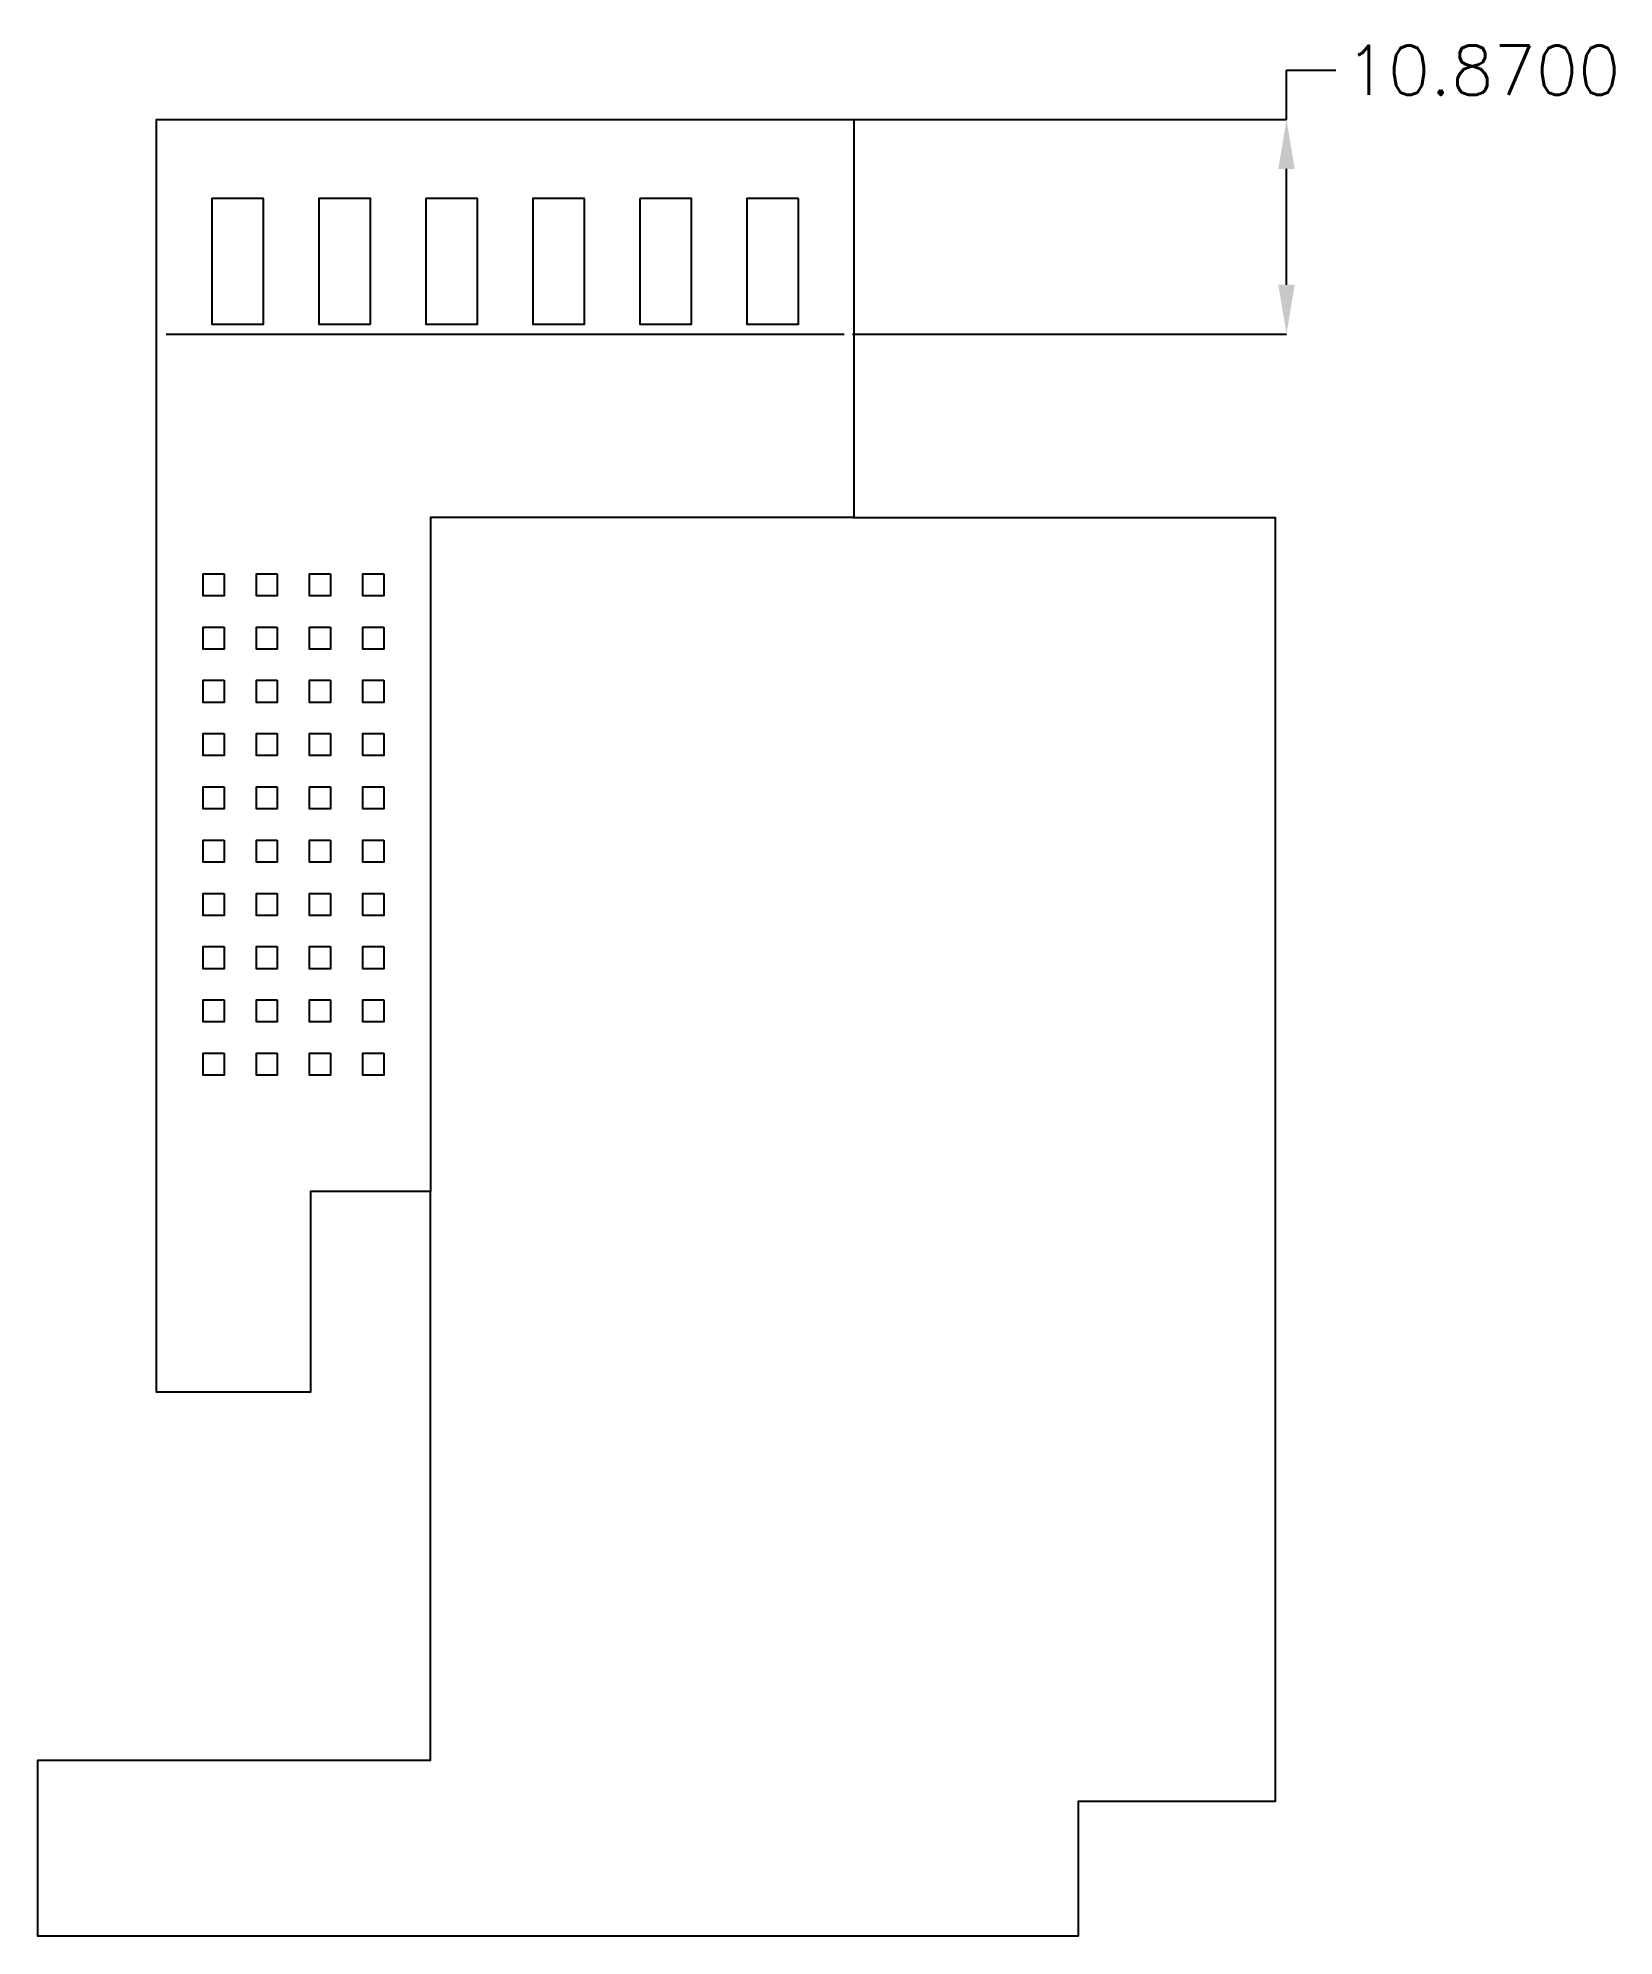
# Model space of a CAD drawing. Header units: millimetres. Extents: x -4.8 to 75.1, y 112.7 to 208.9.
import ezdxf

# ---------------------------------------------------------------- set-up
doc = ezdxf.new("R2010")
doc.units = ezdxf.units.MM
doc.layers.add('BOT_Partial_CutOut_45', color=4, linetype='Continuous')
doc.layers.add('TOP_Full_CutOut_90', color=7, linetype='Continuous')
doc.layers.add('DIMENSION', color=3, linetype='Continuous', lineweight=25)
doc.styles.get("Standard").update_dxf_attribs({"font": 'txt.shx'})
doc.dimstyles.get("Standard").update_dxf_attribs({"dimscale": 100, "dimtxt": 2.5, "dimasz": 2.5, "dimexe": 0, "dimexo": 0.5, "dimgap": 1, "dimtad": 0, "dimtoh": 1, "dimdec": 4, "dimzin": 0, "dimdsep": 46, "dimtxsty": 'Standard', "dimcen": 2.5, "dimadec": 0, "dimazin": 0, "dimtfac": 1, "dimtdec": 4, "dimtofl": 0, "dimtmove": 0, "dimatfit": 3, "dimfxl": 1, "dimtolj": 1, "dimtzin": 0, "dimarcsym": 0})

# ---------------------------------------------------------------- blocks, each defined once
blk = doc.blocks.new('*D42')
at = {"layer": 'Defpoints', "color": 0}
for p in [(36.107748, 204.746198), (58.535606, 204.746198), (36.039032, 193.876198)]:
    blk.add_point(p, dxfattribs=at)
at = {"layer": 'DIMENSION', "color": 0, "lineweight": -2}
for p, q in [((58.535606, 207.246198), (61.035606, 207.246198)), ((58.535606, 204.746198), (58.535606, 207.246198)), ((36.607748, 204.746198), (58.535606, 204.746198)), ((58.535606, 196.376198), (58.535606, 202.246198)), ((36.539032, 193.876198), (58.535606, 193.876198))]:
    blk.add_line(p, q, dxfattribs=at)
at = {"layer": 'DIMENSION', "color": 0}
for points in [[(58.952273, 202.246198), (58.11894, 202.246198), (58.535606, 204.746198)], [(58.11894, 196.376198), (58.952273, 196.376198), (58.535606, 193.876198)]]:
    blk.add_solid(points, dxfattribs=at)
at = {"layer": 'DIMENSION', "color": 0, "insert": (68.49394, 207.246198), "char_height": 2.5, "attachment_point": 5}
blk.add_mtext('\\A1;10.8700', dxfattribs=at)

msp = doc.modelspace()

# ---------------------------------------------------------------- linework, layer by layer
at = {"layer": 'BOT_Partial_CutOut_45'}
msp.add_lwpolyline([(1.749812, 193.876198), (36.107748, 193.876198)], dxfattribs=at)
at = {"layer": 'TOP_Full_CutOut_90'}
for points in [[(15.14938, 150.417886), (9.065071, 150.417995), (9.0652, 140.234522), (1.249812, 140.234522), (1.249812, 150.734522), (1.249812, 193.876198), (1.249812, 204.746198), (36.607748, 204.746198), (36.607748, 184.584345), (15.14938, 184.584345), (15.14938, 150.417886)], [(25.757712, 200.746198), (25.757712, 194.376198), (28.374312, 194.376198), (28.374312, 200.746198), (25.757712, 200.746198)], [(36.557986, 184.584345), (57.966592, 184.584345), (57.966592, 119.483443), (47.966592, 119.483443), (47.966592, 112.668067), (-4.750078, 112.667398), (-4.750085, 121.585937), (15.14938, 121.583876), (15.14938, 150.417886)]]:
    msp.add_lwpolyline(points, dxfattribs=at)
for points in [[(6.674712, 200.746198), (4.058112, 200.746198), (4.058112, 194.376198), (6.674712, 194.376198)], [(12.099612, 194.376198), (12.099612, 200.746198), (9.483012, 200.746198), (9.483012, 194.376198)], [(17.524512, 200.746198), (14.907912, 200.746198), (14.907912, 194.376198), (17.524512, 194.376198)], [(22.949412, 200.746198), (20.332812, 200.746198), (20.332812, 194.376198), (22.949412, 194.376198)], [(33.799212, 200.746198), (31.182612, 200.746198), (31.182612, 194.376198), (33.799212, 194.376198)], [(4.679611, 181.723037), (4.679611, 180.60637), (3.619581, 180.60637), (3.619581, 181.723037)], [(7.379611, 181.723037), (7.379611, 180.60637), (6.319581, 180.60637), (6.319581, 181.723037)], [(10.079611, 181.723037), (10.079611, 180.60637), (9.019581, 180.60637), (9.019581, 181.723037)], [(12.779611, 181.723037), (12.779611, 180.60637), (11.719581, 180.60637), (11.719581, 181.723037)], [(4.679611, 179.023037), (4.679611, 177.90637), (3.619581, 177.90637), (3.619581, 179.023037)], [(7.379611, 179.023037), (7.379611, 177.90637), (6.319581, 177.90637), (6.319581, 179.023037)], [(10.079611, 179.023037), (10.079611, 177.90637), (9.019581, 177.90637), (9.019581, 179.023037)], [(12.779611, 179.023037), (12.779611, 177.90637), (11.719581, 177.90637), (11.719581, 179.023037)], [(4.679611, 176.323037), (4.679611, 175.20637), (3.619581, 175.20637), (3.619581, 176.323037)], [(7.379611, 176.323037), (7.379611, 175.20637), (6.319581, 175.20637), (6.319581, 176.323037)], [(10.079611, 176.323037), (10.079611, 175.20637), (9.019581, 175.20637), (9.019581, 176.323037)], [(12.779611, 176.323037), (12.779611, 175.20637), (11.719581, 175.20637), (11.719581, 176.323037)], [(4.679611, 173.623037), (4.679611, 172.50637), (3.619581, 172.50637), (3.619581, 173.623037)], [(7.379611, 173.623037), (7.379611, 172.50637), (6.319581, 172.50637), (6.319581, 173.623037)], [(10.079611, 173.623037), (10.079611, 172.50637), (9.019581, 172.50637), (9.019581, 173.623037)], [(12.779611, 173.623037), (12.779611, 172.50637), (11.719581, 172.50637), (11.719581, 173.623037)], [(4.679611, 170.923037), (4.679611, 169.80637), (3.619581, 169.80637), (3.619581, 170.923037)], [(7.379611, 170.923037), (7.379611, 169.80637), (6.319581, 169.80637), (6.319581, 170.923037)], [(10.079611, 170.923037), (10.079611, 169.80637), (9.019581, 169.80637), (9.019581, 170.923037)], [(12.779611, 170.923037), (12.779611, 169.80637), (11.719581, 169.80637), (11.719581, 170.923037)], [(4.679611, 168.223037), (4.679611, 167.10637), (3.619581, 167.10637), (3.619581, 168.223037)], [(7.379611, 168.223037), (7.379611, 167.10637), (6.319581, 167.10637), (6.319581, 168.223037)], [(10.079611, 168.223037), (10.079611, 167.10637), (9.019581, 167.10637), (9.019581, 168.223037)], [(12.779611, 168.223037), (12.779611, 167.10637), (11.719581, 167.10637), (11.719581, 168.223037)], [(4.679611, 165.523037), (4.679611, 164.40637), (3.619581, 164.40637), (3.619581, 165.523037)], [(7.379611, 165.523037), (7.379611, 164.40637), (6.319581, 164.40637), (6.319581, 165.523037)], [(10.079611, 165.523037), (10.079611, 164.40637), (9.019581, 164.40637), (9.019581, 165.523037)], [(12.779611, 165.523037), (12.779611, 164.40637), (11.719581, 164.40637), (11.719581, 165.523037)], [(4.679611, 162.823037), (4.679611, 161.70637), (3.619581, 161.70637), (3.619581, 162.823037)], [(7.379611, 162.823037), (7.379611, 161.70637), (6.319581, 161.70637), (6.319581, 162.823037)], [(10.079611, 162.823037), (10.079611, 161.70637), (9.019581, 161.70637), (9.019581, 162.823037)], [(12.779611, 162.823037), (12.779611, 161.70637), (11.719581, 161.70637), (11.719581, 162.823037)], [(4.679611, 160.123037), (4.679611, 159.00637), (3.619581, 159.00637), (3.619581, 160.123037)], [(7.379611, 160.123037), (7.379611, 159.00637), (6.319581, 159.00637), (6.319581, 160.123037)], [(10.079611, 160.123037), (10.079611, 159.00637), (9.019581, 159.00637), (9.019581, 160.123037)], [(12.779611, 160.123037), (12.779611, 159.00637), (11.719581, 159.00637), (11.719581, 160.123037)], [(4.679611, 157.423037), (4.679611, 156.30637), (3.619581, 156.30637), (3.619581, 157.423037)], [(7.379611, 157.423037), (7.379611, 156.30637), (6.319581, 156.30637), (6.319581, 157.423037)], [(10.079611, 157.423037), (10.079611, 156.30637), (9.019581, 156.30637), (9.019581, 157.423037)], [(12.779611, 157.423037), (12.779611, 156.30637), (11.719581, 156.30637), (11.719581, 157.423037)]]:
    msp.add_lwpolyline(points, close=True, dxfattribs=at)

# ---------------------------------------------------------------- dimensions: what is measured, and where the dimension line sits
at = {"layer": 'DIMENSION'}
dim = msp.add_linear_dim(base=(58.535606, 204.746198), p1=(36.039032, 193.876198), p2=(36.107748, 204.746198), angle=90, dimstyle='Standard', override={"dimscale": 1, "dimlfac": 1, "dimtxsty": 'Standard', "dimsah": 1, "dimtolj": 1}, dxfattribs=at)
dim.commit()
dim.dimension.update_dxf_attribs({"geometry": '*D42', "text_midpoint": (68.49394, 207.246198)})

doc.saveas('drawing.dxf')
